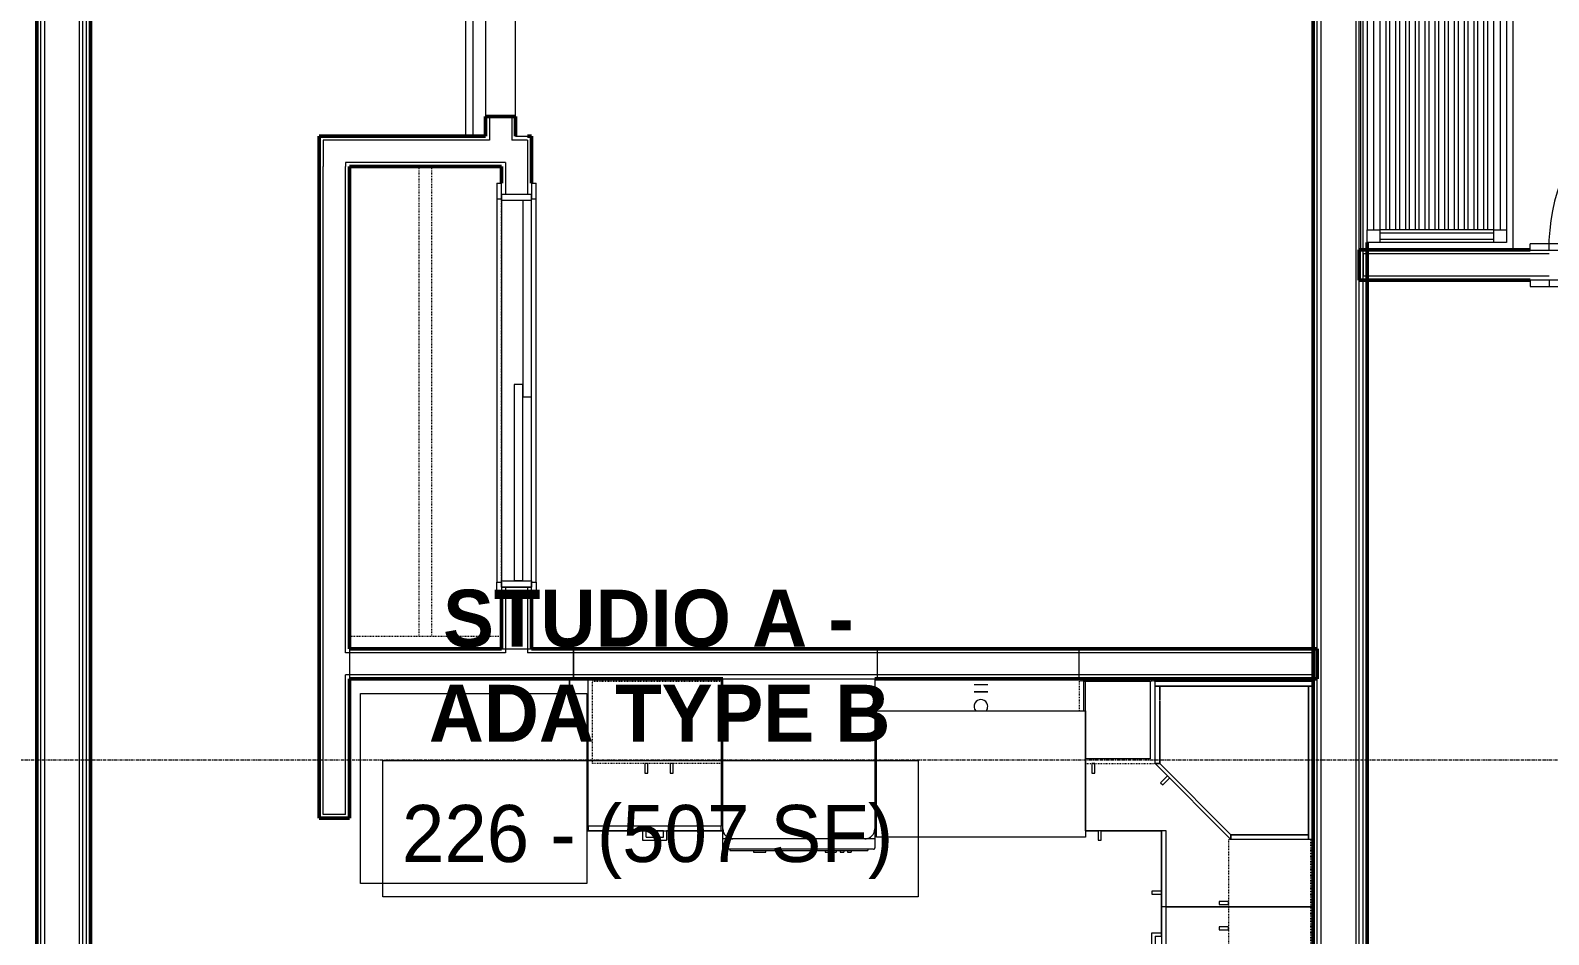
# Model space of a CAD drawing. Header units: inches. Extents: x -4218 to -1830, y 9767 to 12426.
# Drawn here: x -3142.4 to -2902.6, y 10139.7 to 10282.4 of the extents above; entities that cross this region are included whole.
import ezdxf

# ---------------------------------------------------------------- set-up
doc = ezdxf.new("R2010")
doc.units = ezdxf.units.IN
doc.header["$MEASUREMENT"] = 0
doc.linetypes.add('Dash', pattern=[0.25, 0.125, -0.125])
doc.linetypes.add('Grid Line 1_2_', pattern=[0.875, 0.5, -0.125, 0.125, -0.125])
for name, color, linetype, lineweight in [('0-1', 7, 'Continuous', 5), ('0-2', 10, 'Continuous', 9), ('A-AREA-IDEN', 2, 'Continuous', 9), ('A-DOOR-1', 10, 'Continuous', 9), ('A-DOOR-2', 50, 'Continuous', 20), ('A-DOOR-4', 7, 'Continuous', 50), ('A-DOOR-FRAM-1', 10, 'Continuous', 9), ('A-WALL-1', 7, 'Continuous', 50), ('A-WALL-2', 250, 'Continuous', 13), ('A-WALL-3', 10, 'Continuous', 9), ('A-WALL-4', 252, 'Continuous', 9), ('A-WALL-5', 253, 'Continuous', 9), ('A-WALL-6', 254, 'Continuous', 9), ('A-WALL-7', 113, 'Continuous', 9), ('I-WALL-1', 7, 'Continuous', 50), ('P-SANR-FIXT-1', 10, 'Continuous', 9), ('P-SANR-FIXT-2', 252, 'Continuous', 9), ('Q-CASE', 31, 'Continuous', 9), ('Q-CASE-1', 252, 'Continuous', 9), ('Q-CASE-2', 10, 'Continuous', 9), ('Q-CASE-3', 253, 'Continuous', 9), ('Q-CASE-4', 252, 'Dash', 9), ('Q-CASE-5', 253, 'Dash', 9), ('Q-CASE-6', 254, 'Continuous', 9), ('Q-CASE-HDLN-1', 10, 'Dash', 9), ('Q-CASE-HDLN-2', 252, 'Dash', 9), ('Q-SPCQ-1', 10, 'Continuous', 9), ('S-GRID-1', 1, 'Grid Line 1_2_', 9)]:
    doc.layers.add(name, color=color, linetype=linetype, lineweight=lineweight)
doc.styles.add('Century Gothic', font='ufonts.com_century-gothic.ttf', dxfattribs={"height": 9})
doc.styles.add('Century Gothic_B', font='GOTHICB.TTF', dxfattribs={"height": 9})

# ---------------------------------------------------------------- blocks, each defined once
blk = doc.blocks.new('SWING - SINGLE - FLUSH - 2-8 x 6-8 - PASSAGE-3199406-BACKGROUND - RCP - 2ND FLOOR')
at = {"layer": 'A-DOOR-1'}
blk.add_arc((16, 2.37), 32.07, 93.5759, 180, dxfattribs=at)
at = {"layer": 'A-DOOR-2'}
for p, q in [((14, 2.37), (14, 34.38)), ((16, 34.38), (14, 34.38)), ((16, 2.37), (16, 34.38)), ((16, 2.37), (14, 2.37))]:
    blk.add_line(p, q, dxfattribs=at)
at = {"layer": 'A-DOOR-FRAM-1'}
for p, q in [((-16, 3.37), (-19, 3.37)), ((-19, 2.37), (-19, 3.37)), ((16, 3.37), (-16, 3.37)), ((-16, 2.37), (-16, 3.37)), ((19, 3.37), (16, 3.37)), ((16, 2.37), (16, 3.37)), ((19, 2.37), (19, 3.37)), ((-19, 2.37), (-16, 2.37)), ((-16, 2.37), (16, 2.37)), ((16, 2.37), (19, 2.37)), ((-16, -2.38), (-19, -2.38)), ((-19, -2.38), (-19, -3.38)), ((16, -2.38), (-16, -2.38)), ((-16, -2.38), (-16, -3.38)), ((19, -2.38), (16, -2.38)), ((16, -2.38), (16, -3.38)), ((19, -2.38), (19, -3.38)), ((-19, -3.38), (-16, -3.38)), ((-16, -3.38), (16, -3.38)), ((16, -3.38), (19, -3.38))]:
    blk.add_line(p, q, dxfattribs=at)
blk = doc.blocks.new('SLIDING - FLUSH - 5-0 x 6-8-3203585-BACKGROUND - RCP - 2ND FLOOR')
at = {"layer": 'A-DOOR-1'}
for p, q in [((-32.75, 2.25), (-32.75, 3)), ((-30.25, 3), (-32.75, 3)), ((30.25, 3), (-30.25, 3)), ((-30.25, 3), (-30.25, 2.25)), ((30.25, 2.25), (30.25, 3)), ((30.25, 3), (32.75, 3)), ((32.75, 3), (32.75, 2.25)), ((-32.75, 2.25), (-30.25, 2.25)), ((1, 2.25), (-30, 2.25)), ((-30, 2.25), (-30, 0.88)), ((-30, 0.88), (1, 0.88)), ((30, 0.88), (-1, 0.88)), ((-1, 0.88), (-1, -0.5)), ((1, 2.25), (1, 0.88)), ((30, 0.88), (30, -0.5)), ((32.75, 2.25), (30.25, 2.25)), ((-1, -0.5), (30, -0.5)), ((-32.75, -3.25), (-32.75, -2.5)), ((-30.25, -2.5), (-32.75, -2.5)), ((-32.75, -3.25), (-30.25, -3.25)), ((-30.25, -2.5), (-30.25, -3.25)), ((-30.25, -3.25), (30.25, -3.25)), ((30.25, -2.5), (32.75, -2.5)), ((30.25, -3.25), (30.25, -2.5)), ((32.75, -3.25), (30.25, -3.25)), ((32.75, -2.5), (32.75, -3.25))]:
    blk.add_line(p, q, dxfattribs=at)
at = {"layer": 'A-DOOR-FRAM-1'}
for p, q in [((-30, 2.25), (-31, 2.25)), ((-31, -2.5), (-31, 2.25)), ((-30, 2.25), (-30, -2.5)), ((30, 2.25), (1, 2.25)), ((30, -2.5), (30, 2.25)), ((30, 2.25), (31, 2.25)), ((31, 2.25), (31, -2.5)), ((-31, -2.5), (-30, -2.5)), ((-30, -2.5), (30, -2.5)), ((31, -2.5), (30, -2.5))]:
    blk.add_line(p, q, dxfattribs=at)
blk = doc.blocks.new('Refrigerator_-_Side-by-Side_6047 - 36_ X 30_-1372843-BACKGROUND - RCP - 2ND FLOOR')
at = {"layer": 'Q-SPCQ-1'}
for p, q in [((-17.88, 15.58), (17.87, 15.58)), ((-17.88, -14.42), (-17.88, 15.58)), ((17.87, 15.58), (17.87, -14.42)), ((17.87, -14.42), (-17.88, -14.42))]:
    blk.add_line(p, q, dxfattribs=at)
blk = doc.blocks.new('Dishwasher_15404 - 34_ counter-547918-BACKGROUND - RCP - 2ND FLOOR')
at = {"layer": 'Q-SPCQ-1'}
for p, q in [((0, 24), (23.68, 24)), ((0, 0), (0, 24)), ((23.68, 24), (25.25, 24)), ((25.25, 24), (26.68, 24)), ((25.25, 24), (25.25, 22.43)), ((25.25, 22.43), (25.25, 1.57)), ((26.87, 23.8), (26.87, 0.2)), ((26.87, 22.91), (27.12, 22.91)), ((27.12, 21.39), (27.12, 22.91)), ((27.12, 20.19), (27.12, 21.39)), ((27.12, 20.28), (27.37, 20.28)), ((27.12, 3.81), (27.12, 20.19)), ((27.12, 19.69), (27.37, 19.69)), ((27.37, 19.69), (27.37, 20.28)), ((27.12, 19.1), (27.37, 19.1)), ((27.12, 18.51), (27.37, 18.51)), ((27.12, 17.92), (27.37, 17.92)), ((27.12, 17.33), (27.37, 17.33)), ((27.37, 17.33), (27.37, 17.92)), ((27.37, 18.51), (27.37, 19.1)), ((27.12, 16.74), (27.37, 16.74)), ((27.12, 16.15), (27.37, 16.15)), ((27.37, 16.15), (27.37, 16.74)), ((27.37, 6.79), (27.12, 6.79)), ((27.12, 4.82), (27.37, 4.82)), ((27.37, 5.81), (27.37, 6.79)), ((27.37, 4.82), (27.37, 5.81)), ((27.12, 2.61), (27.12, 3.81)), ((27.12, 1.09), (27.12, 2.61)), ((23.68, 0), (0, 0)), ((25.25, 1.57), (25.25, 0)), ((26.87, 1.09), (27.12, 1.09)), ((25.25, 0), (23.68, 0)), ((26.68, 0), (25.25, 0))]:
    blk.add_line(p, q, dxfattribs=at)
for centre, radius, start, end in [((23.68, 22.43), 1.57, 360, 90), ((26.68, 23.8), 0.197, 360, 90), ((23.68, 22.43), 1.57, 32.077, 42.3359), ((23.68, 22.43), 1.57, 17.8182, 27.5266), ((23.68, 22.43), 1.57, 360, 13.6425), ((23.68, 1.57), 1.57, 270, 360), ((23.68, 1.57), 1.57, 317.6641, 327.923), ((23.68, 1.57), 1.57, 332.4734, 342.1818), ((23.68, 1.57), 1.57, 346.3575, 360), ((26.68, 0.2), 0.197, 270, 360), ((26.68, 0.2), 0.197, 270, 345)]:
    blk.add_arc(centre, radius, start, end, dxfattribs=at)
blk = doc.blocks.new('BARN - FLUSH - 3-0 x 7-0 BARN DOOR-2961666-BACKGROUND - RCP - 2ND FLOOR')
at = {"layer": 'A-DOOR-1'}
for p, q in [((-57, -4.32), (-60, -4.32)), ((-60, -4.32), (-60, -4.95)), ((-57, -5.82), (-57, -4.07)), ((-57, -4.07), (-21, -4.07)), ((-21, -4.07), (-21, -5.82)), ((21, -4.32), (-21, -4.32)), ((21, -4.95), (21, -4.32)), ((-60, -4.95), (-60, -5.57)), ((-60, -5.57), (-57, -5.57)), ((-21, -5.82), (-57, -5.82)), ((-21, -5.57), (21, -5.57)), ((21, -5.57), (21, -4.95))]:
    blk.add_line(p, q, dxfattribs=at)
at = {"layer": 'A-DOOR-4'}
for p, q in [((-56, -6), (-56, -5.82)), ((-54.5, -6), (-56, -6)), ((-54.5, -5.82), (-54.5, -6)), ((-23.5, -6), (-23.5, -5.82)), ((-22, -6), (-23.5, -6)), ((-22, -5.82), (-22, -6))]:
    blk.add_line(p, q, dxfattribs=at)
blk = doc.blocks.new('OD_CW_Closet - OD_CW_Closet-2508933-BACKGROUND - RCP - 2ND FLOOR')
at = {"layer": 'Q-CASE-HDLN-1'}
for p, q in [((0.74, 24), (0.74, 0)), ((0.74, 13), (74.9, 13)), ((0.74, 11), (74.9, 11)), ((0.74, 0), (6.74, 0)), ((9.24, 0), (69.74, 0)), ((72.24, 0), (74.9, 0))]:
    blk.add_line(p, q, dxfattribs=at)
at = {"layer": 'Q-CASE-HDLN-2'}
for p, q in [((74.9, 24), (0.74, 24)), ((74.9, 0), (74.9, 24))]:
    blk.add_line(p, q, dxfattribs=at)
blk = doc.blocks.new('Single Door 1 Drawer 211 - 211 Base Cabinet Single Door1 Drawer 12_-2706434-BACKGROUND - RCP - 2ND FLOOR')
at = {"layer": 'Q-CASE-2'}
for p, q in [((-11.26, -23.25), (-11.26, 0)), ((-11.26, 0), (0.74, 0)), ((0.74, 0), (0.74, -23.25)), ((-11.26, -23.25), (-11.26, -24)), ((0.74, -23.25), (-11.26, -23.25)), ((0.74, -24), (0.74, -23.25)), ((-11.26, -24), (0.74, -24)), ((-6.64, -24), (-7.14, -24)), ((-7.14, -25.5), (-7.14, -24)), ((-3.39, -25.5), (-7.14, -25.5)), ((-6.64, -25), (-6.64, -24)), ((-6.64, -25), (-3.89, -25)), ((-3.89, -25), (-3.89, -24)), ((-3.89, -24), (-3.39, -24)), ((-3.39, -24), (-3.39, -25.5)), ((-1.27, -24), (-1.76, -24)), ((-1.76, -24), (-1.76, -25.5)), ((-1.76, -25.5), (-1.27, -25.5)), ((-1.27, -25.5), (-1.27, -24))]:
    blk.add_line(p, q, dxfattribs=at)
blk = doc.blocks.new('Base Cabinet Corner 197 - Base Cabinet Corner 197-2565125-BACKGROUND - RCP - 2ND FLOOR')
at = {"layer": 'Q-CASE-2'}
for p, q in [((-23.26, 0), (12.74, 0)), ((-23.26, -36), (-23.26, 0)), ((12.74, 0), (12.74, -24)), ((0.74, -23.25), (0.74, -36)), ((12.74, -23.25), (0.74, -23.25)), ((0.74, -23.25), (0.74, -24)), ((0.74, -24), (0.74, -36)), ((12.74, -24), (0.74, -24)), ((10.73, -24), (10.24, -24)), ((10.24, -24), (10.24, -25.5)), ((10.24, -25.5), (10.73, -25.5)), ((10.73, -25.5), (10.73, -24)), ((2.23, -33.51), (0.73, -33.51)), ((0.73, -33.51), (0.73, -34)), ((2.23, -34), (2.23, -33.51)), ((0.73, -34), (2.23, -34)), ((0.74, -36), (-23.26, -36))]:
    blk.add_line(p, q, dxfattribs=at)
blk = doc.blocks.new('Base Cabinet 3 Drawer 230 - Base Cabinet 3 Drawer 230 21_-2554957-BACKGROUND - RCP - 2ND FLOOR')
at = {"layer": 'Q-CASE-2'}
for p, q in [((-9.76, -23.25), (-9.76, 0)), ((-9.76, 0), (11.24, 0)), ((11.24, 0), (11.24, -23.25)), ((-9.76, -23.25), (-9.76, -24)), ((11.24, -23.25), (-9.76, -23.25)), ((11.24, -24), (11.24, -23.25)), ((-9.76, -24), (11.24, -24)), ((-0.64, -24), (-1.14, -24)), ((-1.14, -25.5), (-1.14, -24)), ((2.61, -25.5), (-1.14, -25.5)), ((-0.64, -25), (-0.64, -24)), ((-0.64, -25), (2.11, -25)), ((2.11, -25), (2.11, -24)), ((2.11, -24), (2.61, -24)), ((2.61, -24), (2.61, -25.5))]:
    blk.add_line(p, q, dxfattribs=at)
blk = doc.blocks.new('308 - 308 x 24_-2727436-BACKGROUND - RCP - 2ND FLOOR')
at = {"layer": 'Q-CASE'}
for p, q in [((0, -25.19), (-12, -13.19)), ((-12, -13.19), (-11.25, -13.19)), ((-11.25, -13.19), (0, -24.44)), ((0, -24.44), (0, -25.19))]:
    blk.add_line(p, q, dxfattribs=at)
at = {"layer": 'Q-CASE-1'}
for p, q in [((-12, -0.94), (-12, -0.19)), ((-12, -3.31), (-12, -0.94)), ((-12, -0.94), (-11.25, -0.94)), ((12.62, -0.94), (-12, -0.94)), ((-11.25, -3.2), (-11.25, -0.94)), ((-11.25, -0.94), (12.25, -0.94)), ((-11.25, -0.94), (-11.25, -3.2)), ((12.25, -0.94), (12.25, -24.44)), ((12.25, -25.19), (12.25, -0.94)), ((12.25, -0.94), (12.62, -0.94)), ((-12, -13.19), (-12, -3.33)), ((-11.25, -13.19), (-11.25, -3.27)), ((-11.25, -3.27), (-11.25, -13.19)), ((-11.25, -13.19), (-12, -13.19)), ((0, -24.44), (-11.25, -13.19)), ((-10.05, -15.14), (-11.11, -16.2)), ((-11.11, -16.2), (-10.76, -16.55)), ((-10.76, -16.55), (-9.7, -15.49)), ((12.25, -24.44), (0, -24.44)), ((0, -25.19), (0, -24.44)), ((0, -24.44), (12.25, -24.44)), ((12.25, -25.19), (0, -25.19)), ((12.25, -24.44), (12.25, -25.19)), ((12.62, -25.19), (12.25, -25.19))]:
    blk.add_line(p, q, dxfattribs=at)
at = {"layer": 'Q-CASE-3'}
for p, q in [((-12, -0.19), (10.32, -0.19)), ((10.37, -0.19), (12.62, -0.19)), ((12.62, -0.94), (13, -0.94)), ((13, -0.94), (12.62, -0.94)), ((13, -25.19), (12.62, -25.19))]:
    blk.add_line(p, q, dxfattribs=at)
at = {"layer": 'Q-CASE-6'}
for p, q in [((12.62, -0.19), (13, -0.19)), ((13, -0.19), (13, -0.94)), ((13, -0.94), (13, -25.19))]:
    blk.add_line(p, q, dxfattribs=at)
blk = doc.blocks.new('300 Series Wall Hung Cabinet_301 - 12_ x 24_-2732593-BACKGROUND - RCP - 2ND FLOOR')
at = {"layer": 'Q-CASE-1'}
for p, q in [((-5.25, -4.87), (-5.25, -0.19)), ((5.25, -0.19), (5.25, -3.41)), ((5.25, -3.44), (5.25, -12.44)), ((5.25, -12.44), (-5, -12.44)), ((-3.51, -13.19), (-4, -13.19)), ((-4, -13.19), (-4, -14.69)), ((-3.51, -14.69), (-3.51, -13.19)), ((-4, -14.69), (-3.51, -14.69))]:
    blk.add_line(p, q, dxfattribs=at)
at = {"layer": 'Q-CASE-3'}
blk.add_line((-5.25, -0.19), (5.25, -0.19), dxfattribs=at)
at = {"layer": 'Q-CASE-4'}
for p, q in [((-6, -0.19), (-6, -4.87)), ((6, -3.31), (6, -0.19)), ((6, -13.19), (6, -3.33)), ((-5, -13.19), (6, -13.19))]:
    blk.add_line(p, q, dxfattribs=at)
at = {"layer": 'Q-CASE-5'}
blk.add_line((6, -0.19), (-6, -0.19), dxfattribs=at)
blk = doc.blocks.new('kitchen_faucet_14143 - kitchen_faucet_14143-2439044-BACKGROUND - RCP - 2ND FLOOR')
at = {"layer": 'P-SANR-FIXT-2'}
for p, q in [((2.26, -1.08), (2.26, 1.08)), ((2.34, 1.08), (2.34, 1.05)), ((2.34, 1.05), (2.34, 0.94)), ((2.34, 0.94), (2.34, 0.77)), ((2.34, 0.77), (2.34, -1.08)), ((3.44, -1.05), (3.44, 1.08)), ((3.44, -1.08), (3.44, -1.05))]:
    blk.add_line(p, q, dxfattribs=at)
for start, end in [(60, 130.3805), (0, 60), (300, 360), (229.6195, 240), (240, 285), (285.1305, 300)]:
    blk.add_arc((0, 0), 1.08, start, end, dxfattribs=at)
blk = doc.blocks.new('Stainless Steel Farmhous Kitchen Sink - Stainless Steel Farmhous Kitchen Sink-2443921-BACKGROUND - RCP - 2ND FLOOR')
at = {"layer": 'P-SANR-FIXT-1'}
for p, q in [((-33, -22.2), (-33, -2.25)), ((-33, -2.25), (0, -2.25)), ((0, -2.25), (0, -22.2)), ((0, -22.2), (-33, -22.2))]:
    blk.add_line(p, q, dxfattribs=at)
blk = doc.blocks.new('300 Series Wall Hung Cabinet_302 - 24_ X 24_-2588623-BACKGROUND - RCP - 2ND FLOOR')
at = {"layer": 'Q-CASE-1'}
for p, q in [((-1.76, -13.19), (-2.25, -13.19)), ((-2.25, -13.19), (-2.25, -14.69)), ((-1.76, -14.69), (-1.76, -13.19)), ((2.24, -13.19), (1.75, -13.19)), ((1.75, -13.19), (1.75, -14.69)), ((2.24, -14.69), (2.24, -13.19)), ((-2.25, -14.69), (-1.76, -14.69)), ((1.75, -14.69), (2.24, -14.69))]:
    blk.add_line(p, q, dxfattribs=at)
at = {"layer": 'Q-CASE-4'}
for p, q in [((-12, -0.19), (-12, -13.19)), ((12, -13.19), (12, -0.19)), ((-12, -13.19), (12, -13.19))]:
    blk.add_line(p, q, dxfattribs=at)
at = {"layer": 'Q-CASE-5'}
blk.add_line((12, -0.19), (-12, -0.19), dxfattribs=at)
blk = doc.blocks.new('300 Series Wall Hung Cabinet_302 - 21_ X 24_-2838688-BACKGROUND - RCP - 2ND FLOOR')
at = {"layer": 'Q-CASE-1'}
for p, q in [((-1.76, 14.69), (-2.25, 14.69)), ((-2.25, 14.69), (-2.25, 13.19)), ((-1.76, 13.19), (-1.76, 14.69)), ((2.24, 14.69), (1.75, 14.69)), ((1.75, 14.69), (1.75, 13.19)), ((2.24, 13.19), (2.24, 14.69)), ((-2.25, 13.19), (-1.76, 13.19)), ((1.75, 13.19), (2.24, 13.19))]:
    blk.add_line(p, q, dxfattribs=at)
at = {"layer": 'Q-CASE-4'}
for p, q in [((-10.1, 13.19), (10.5, 13.19)), ((10.5, 13.19), (10.5, 0.23))]:
    blk.add_line(p, q, dxfattribs=at)
at = {"layer": 'Q-CASE-5'}
blk.add_line((10.5, 0.19), (-10.1, 0.19), dxfattribs=at)
blk = doc.blocks.new('Bath Vanity - Bath Vanity 60_-V79-BACKGROUND - RCP - 2ND FLOOR')
at = {"layer": 'Q-CASE-1'}
for p, q in [((-29.26, 0), (-29.26, 1)), ((30.74, 1), (30.74, 0)), ((30.74, 0), (-29.26, 0))]:
    blk.add_line(p, q, dxfattribs=at)
at = {"layer": 'Q-CASE-2'}
for p, q in [((-29.26, 1), (-29.26, 24)), ((-29.26, 24), (30.74, 24)), ((30.74, 24), (30.74, 1)), ((-28.26, 21), (-28.26, 23)), ((-28.26, 23), (-26.26, 23)), ((-26.26, 23), (27.74, 23)), ((-26.26, 23), (-26.26, 21)), ((-26.26, 22), (27.74, 22)), ((27.74, 21), (27.74, 23)), ((27.74, 23), (29.74, 23)), ((29.74, 23), (29.74, 21)), ((-28.26, 21), (-28.26, 3)), ((-26.26, 21), (-28.26, 21)), ((-27.76, 21), (-27.76, 3)), ((-26.76, 21), (-26.76, 3)), ((27.74, 21), (-26.26, 21)), ((-26.26, 21), (-26.26, 3)), ((-26.26, 20), (27.74, 20)), ((27.74, 19.45), (-26.26, 19.45)), ((27.74, 21), (27.74, 3)), ((29.74, 21), (27.74, 21)), ((28.24, 21), (28.24, 3)), ((29.24, 21), (29.24, 3)), ((29.74, 21), (29.74, 3)), ((-26.26, 18.45), (27.74, 18.45)), ((27.74, 17.91), (-26.26, 17.91)), ((-26.26, 16.91), (27.74, 16.91)), ((27.74, 16.36), (-26.26, 16.36)), ((-26.26, 15.36), (27.74, 15.36)), ((27.74, 14.82), (-26.26, 14.82)), ((-26.26, 13.82), (27.74, 13.82)), ((27.74, 13.27), (-26.26, 13.27)), ((-26.26, 12.27), (27.74, 12.27)), ((27.74, 11.73), (-26.26, 11.73)), ((-26.26, 10.73), (27.74, 10.73)), ((27.74, 10.18), (-26.26, 10.18)), ((-26.26, 9.18), (27.74, 9.18)), ((27.74, 8.64), (-26.26, 8.64)), ((-26.26, 7.64), (27.74, 7.64)), ((27.74, 7.09), (-26.26, 7.09)), ((-26.26, 6.09), (27.74, 6.09)), ((27.74, 5.55), (-26.26, 5.55)), ((-28.26, 1), (-28.26, 3)), ((-28.26, 3), (-26.26, 3)), ((-26.26, 4.55), (27.74, 4.55)), ((27.74, 4), (-26.26, 4)), ((-26.26, 3), (27.74, 3)), ((-26.26, 3), (-26.26, 1)), ((27.74, 1), (27.74, 3)), ((27.74, 3), (29.74, 3)), ((29.74, 3), (29.74, 1)), ((-26.26, 1), (-28.26, 1)), ((-26.26, 2), (27.74, 2)), ((-26.26, 1), (27.74, 1)), ((29.74, 1), (27.74, 1))]:
    blk.add_line(p, q, dxfattribs=at)
blk = doc.blocks.new('CTR - 1st Phase - Unit Layouts_rvt-1-BACKGROUND - RCP - 2ND FLOOR')
at = {"layer": 'A-WALL-1'}
for p, q in [((-3070.5, 10265.68), (-3070.5, 10268.78)), ((-3070.5, 10268.78), (-3065.75, 10268.78)), ((-3065.75, 10268.78), (-3065.75, 10265.68)), ((-3096.75, 10265.68), (-3070.5, 10265.68)), ((-3096.75, 10265.05), (-3096.75, 10265.68)), ((-3063.85, 10265.68), (-3063.23, 10265.68)), ((-3063.23, 10265.68), (-3063.23, 10258.27)), ((-3096.75, 10260.93), (-3096.75, 10265.05)), ((-3096.75, 10158.02), (-3096.75, 10260.93)), ((-3092, 10260.93), (-3092, 10184.78)), ((-3067.98, 10260.93), (-3092, 10260.93)), ((-3067.98, 10258.27), (-3067.98, 10260.93)), ((-2932.52, 10247.74), (-2905.52, 10247.74)), ((-2932.52, 10247.11), (-2932.52, 10247.74)), ((-2932.52, 10243.61), (-2932.52, 10247.11)), ((-2932.52, 10242.99), (-2932.52, 10243.61)), ((-2905.52, 10242.99), (-2932.52, 10242.99)), ((-3067.98, 10184.78), (-3067.98, 10192.77)), ((-3063.23, 10192.77), (-3063.23, 10184.78)), ((-3092, 10184.78), (-3067.98, 10184.78)), ((-3063.23, 10184.78), (-2939.15, 10184.78)), ((-2939.15, 10184.78), (-2939.15, 10184.15)), ((-2939.15, 10184.15), (-2939.15, 10180.65)), ((-3033.02, 10180.03), (-3092, 10180.03)), ((-3092, 10180.03), (-3092, 10158.02)), ((-2939.15, 10180.03), (-3009.02, 10180.03)), ((-2939.15, 10180.65), (-2939.15, 10180.03)), ((-3096.12, 10158.02), (-3096.75, 10158.02)), ((-3092.62, 10158.02), (-3096.12, 10158.02)), ((-3092, 10158.02), (-3092.62, 10158.02))]:
    blk.add_line(p, q, dxfattribs=at)
at = {"layer": 'A-WALL-2'}
for p, q in [((-3069.87, 10268.78), (-3069.87, 10265.68)), ((-3066.37, 10268.78), (-3066.37, 10265.68)), ((-3069.87, 10265.68), (-3069.87, 10265.05)), ((-3066.37, 10265.68), (-3066.37, 10265.05)), ((-3065.75, 10265.68), (-3063.85, 10265.68)), ((-3096.12, 10265.05), (-3096.12, 10261.55)), ((-3069.87, 10265.05), (-3096.12, 10265.05)), ((-3063.85, 10265.05), (-3066.37, 10265.05)), ((-3063.85, 10265.05), (-3063.85, 10256.52)), ((-3096.12, 10261.55), (-3096.12, 10260.93)), ((-3096.12, 10158.64), (-3096.12, 10260.93)), ((-3092.62, 10261.55), (-3092.62, 10260.93)), ((-3067.98, 10261.55), (-3092.62, 10261.55)), ((-3092.62, 10184.15), (-3092.62, 10260.93)), ((-3067.35, 10261.55), (-3067.98, 10261.55)), ((-3067.35, 10261.55), (-3067.35, 10256.52)), ((-2902.52, 10247.11), (-2931.9, 10247.11)), ((-2931.9, 10247.11), (-2931.9, 10243.61)), ((-2902.52, 10243.61), (-2931.9, 10243.61)), ((-3067.35, 10194.52), (-3067.35, 10184.78)), ((-3063.85, 10194.52), (-3063.85, 10184.78)), ((-3092, 10184.15), (-3092.62, 10184.15)), ((-3067.35, 10184.15), (-3092, 10184.15)), ((-3067.35, 10184.78), (-3067.35, 10184.15)), ((-3063.85, 10184.78), (-3063.85, 10184.15)), ((-2939.77, 10184.15), (-3063.85, 10184.15)), ((-2939.77, 10184.15), (-2939.77, 10180.65)), ((-3092, 10180.65), (-3092.62, 10180.65)), ((-3092.62, 10158.64), (-3092.62, 10180.65)), ((-2939.77, 10180.65), (-3092, 10180.65)), ((-3092.62, 10158.64), (-3096.12, 10158.64))]:
    blk.add_line(p, q, dxfattribs=at)
at = {"layer": 'A-WALL-3'}
for p, q in [((-3070.5, 10304.78), (-3070.5, 10268.78)), ((-3065.75, 10268.78), (-3065.75, 10304.28))]:
    blk.add_line(p, q, dxfattribs=at)
at = {"layer": 'A-WALL-4'}
for p, q in [((-3070.5, 10268.78), (-3065.75, 10268.78)), ((-3092, 10184.78), (-3067.98, 10184.78)), ((-3063.23, 10184.78), (-3056.62, 10184.78)), ((-3056.62, 10184.78), (-3008.62, 10184.78)), ((-3056.62, 10180.03), (-3056.62, 10184.75)), ((-3056.62, 10184.75), (-3056.62, 10180.03)), ((-3008.62, 10184.78), (-2976.77, 10184.78)), ((-3008.62, 10180.03), (-3008.62, 10184.78)), ((-3008.62, 10180.03), (-3008.62, 10184.78)), ((-2976.77, 10184.78), (-2939.77, 10184.78)), ((-2976.77, 10180.03), (-2976.77, 10184.78)), ((-2976.77, 10180.03), (-2976.77, 10184.78)), ((-3057.25, 10180.03), (-3092, 10180.03))]:
    blk.add_line(p, q, dxfattribs=at)
at = {"layer": 'A-WALL-5'}
for p, q in [((-3067.98, 10256.52), (-3063.23, 10256.52)), ((-3067.98, 10194.52), (-3063.23, 10194.52)), ((-3092, 10184.78), (-3092, 10180.03)), ((-3067.98, 10184.78), (-3063.23, 10184.78)), ((-2939.77, 10184.78), (-2939.15, 10184.78)), ((-2939.15, 10180.03), (-2939.77, 10180.03))]:
    blk.add_line(p, q, dxfattribs=at)
at = {"layer": 'A-WALL-6'}
for p, q in [((-2939.15, 10184.78), (-2939.15, 10180.03)), ((-3056.62, 10180.03), (-3057.25, 10180.03)), ((-3033.02, 10180.03), (-3056.62, 10180.03)), ((-3008.62, 10180.03), (-3009.02, 10180.03)), ((-2976.77, 10180.03), (-3008.62, 10180.03)), ((-2939.77, 10180.03), (-2976.77, 10180.03))]:
    blk.add_line(p, q, dxfattribs=at)
at = {"layer": 'A-WALL-7'}
for p, q in [((-3033.02, 10180.03), (-3057.25, 10180.03)), ((-3057.25, 10180.03), (-3057.25, 10177.72)), ((-3057.25, 10180.03), (-3033.02, 10180.03)), ((-3057.25, 10177.72), (-3057.25, 10180.03)), ((-2939.77, 10180.03), (-3009.02, 10180.03)), ((-3009.02, 10180.03), (-2939.77, 10180.03)), ((-2939.77, 10025.77), (-2939.77, 10180.03)), ((-2939.77, 10180.03), (-2939.77, 10025.77)), ((-3054.52, 10156.03), (-3045.65, 10156.03)), ((-3045.65, 10156.03), (-3054.52, 10156.03)), ((-3045.65, 10156.03), (-3045.15, 10156.03)), ((-3045.15, 10156.03), (-3042.4, 10156.03)), ((-3042.4, 10156.03), (-3045.15, 10156.03)), ((-3042.4, 10156.03), (-3041.9, 10156.03)), ((-3041.9, 10156.03), (-3033.02, 10156.03)), ((-3033.02, 10156.03), (-3041.9, 10156.03)), ((-3009.02, 10156.03), (-3008.77, 10156.03)), ((-3008.77, 10156.03), (-3009.02, 10156.03)), ((-2975.77, 10156.03), (-2973.77, 10156.03)), ((-2973.77, 10156.03), (-2975.77, 10156.03)), ((-2973.29, 10156.03), (-2963.77, 10156.03)), ((-2963.77, 10156.03), (-2973.29, 10156.03)), ((-2963.77, 10156.03), (-2963.77, 10146.53)), ((-2963.77, 10146.53), (-2963.77, 10156.03)), ((-2963.77, 10146.53), (-2963.77, 10146.04)), ((-2963.77, 10146.04), (-2963.77, 10139.9)), ((-2963.77, 10139.9), (-2963.77, 10146.04)), ((-2963.77, 10139.9), (-2963.77, 10139.4))]:
    blk.add_line(p, q, dxfattribs=at)
at = {"layer": '0-2'}
for name, p, rotation in [('BARN - FLUSH - 3-0 x 7-0 BARN DOOR-2961666-BACKGROUND - RCP - 2ND FLOOR', (-3068.12, 10286.78), 269.9999999999471), ('Bath Vanity - Bath Vanity 60_-V79-BACKGROUND - RCP - 2ND FLOOR', (-2932.27, 10278.65), 270.0000000001045), ('OD_CW_Closet - OD_CW_Closet-2508933-BACKGROUND - RCP - 2ND FLOOR', (-3068, 10186.03), 89.99999999992893), ('SLIDING - FLUSH - 5-0 x 6-8-3203585-BACKGROUND - RCP - 2ND FLOOR', (-3065.48, 10225.52), 269.99999999997), ('300 Series Wall Hung Cabinet_302 - 21_ X 24_-2838688-BACKGROUND - RCP - 2ND FLOOR', (-3043.12, 10179.84), 180), ('Dishwasher_15404 - 34_ counter-547918-BACKGROUND - RCP - 2ND FLOOR', (-3033.02, 10180.03), 269.9999999999796), ('kitchen_faucet_14143 - kitchen_faucet_14143-2439044-BACKGROUND - RCP - 2ND FLOOR', (-2992.27, 10175.67), 89.9999999998956), ('Base Cabinet Corner 197 - Base Cabinet Corner 197-2565125-BACKGROUND - RCP - 2ND FLOOR', (-2939.77, 10156.77), 269.999999999893), ('Refrigerator_-_Side-by-Side_6047 - 36_ X 30_-1372843-BACKGROUND - RCP - 2ND FLOOR', (-3072.4, 10163.29), 180), ('300 Series Wall Hung Cabinet_302 - 24_ X 24_-2588623-BACKGROUND - RCP - 2ND FLOOR', (-2939.96, 10142.65), 269.9999999999392), ('Single Door 1 Drawer 211 - 211 Base Cabinet Single Door1 Drawer 12_-2706434-BACKGROUND - RCP - 2ND FLOOR', (-2939.77, 10132.77), 269.9999999998935)]:
    blk.add_blockref(name, p, dxfattribs=dict(at, rotation=rotation))
for name, p in [('SWING - SINGLE - FLUSH - 2-8 x 6-8 - PASSAGE-3199406-BACKGROUND - RCP - 2ND FLOOR', (-2886.52, 10245.36)), ('Base Cabinet 3 Drawer 230 - Base Cabinet 3 Drawer 230 21_-2554957-BACKGROUND - RCP - 2ND FLOOR', (-3044.51, 10180.03)), ('300 Series Wall Hung Cabinet_301 - 12_ x 24_-2732593-BACKGROUND - RCP - 2ND FLOOR', (-2970.77, 10179.84)), ('308 - 308 x 24_-2727436-BACKGROUND - RCP - 2ND FLOOR', (-2952.77, 10179.84)), ('Stainless Steel Farmhous Kitchen Sink - Stainless Steel Farmhous Kitchen Sink-2443921-BACKGROUND - RCP - 2ND FLOOR', (-2975.77, 10177.22))]:
    blk.add_blockref(name, p, dxfattribs=at)
blk = doc.blocks.new('CTR - 1st Phase - Common Walls_rvt-1-BACKGROUND - RCP - 2ND FLOOR')
at = {"layer": 'A-WALL-2'}
for p, q in [((-2939.15, 9988.44), (-2939.15, 10373.41)), ((-2938.52, 9988.44), (-2938.52, 10373.41)), ((-2933.02, 9988.44), (-2933.02, 10373.41)), ((-2932.52, 9988.44), (-2932.52, 10373.41)), ((-2931.9, 9988.44), (-2931.9, 10373.41)), ((-3140.75, 9988.44), (-3140.75, 10355.41)), ((-3140.12, 9988.44), (-3140.12, 10355.41)), ((-3134.62, 9988.44), (-3134.62, 10355.41)), ((-3134.12, 9988.44), (-3134.12, 10355.41)), ((-3133.5, 9988.44), (-3133.5, 10355.41))]:
    blk.add_line(p, q, dxfattribs=at)
at = {"layer": 'I-WALL-1'}
for p, q in [((-2939.77, 9988.44), (-2939.77, 10373.41)), ((-3141.37, 9988.44), (-3141.37, 10355.41)), ((-3132.87, 10355.41), (-3132.87, 9988.44)), ((-2931.27, 10248.91), (-2931.27, 9988.44))]:
    blk.add_line(p, q, dxfattribs=at)

msp = doc.modelspace()

# ---------------------------------------------------------------- linework, layer by layer
at = {"layer": 'A-AREA-IDEN', "flags": 128}
msp.add_lwpolyline([(-3086.7, 10167.12), (-3002.2, 10167.12), (-3002.2, 10145.63), (-3086.7, 10145.63)], close=True, dxfattribs=at)
at = {"layer": 'S-GRID-1'}
msp.add_line((-1830.2, 10167.19), (-4168.71, 10167.19), dxfattribs=at)

# ---------------------------------------------------------------- block references
at = {"layer": '0-1'}
for name in ['CTR - 1st Phase - Unit Layouts_rvt-1-BACKGROUND - RCP - 2ND FLOOR', 'CTR - 1st Phase - Common Walls_rvt-1-BACKGROUND - RCP - 2ND FLOOR']:
    msp.add_blockref(name, (0, 0), dxfattribs=at)

# ---------------------------------------------------------------- texts
at = {"layer": 'A-AREA-IDEN', "char_height": 9, "attachment_point": 1}
for s, insert, width, style in [('STUDIO A -', (-3077.2, 10194.1), 79.083, 'Century Gothic_B'), ('ADA TYPE B', (-3079.45, 10179.1), 84.537, 'Century Gothic_B'), ('226 - (507 SF)', (-3083.7, 10160.12), 94.839, 'Century Gothic')]:
    msp.add_mtext(s, dxfattribs=dict(at, insert=insert, width=width, style=style))

doc.saveas('drawing.dxf')
